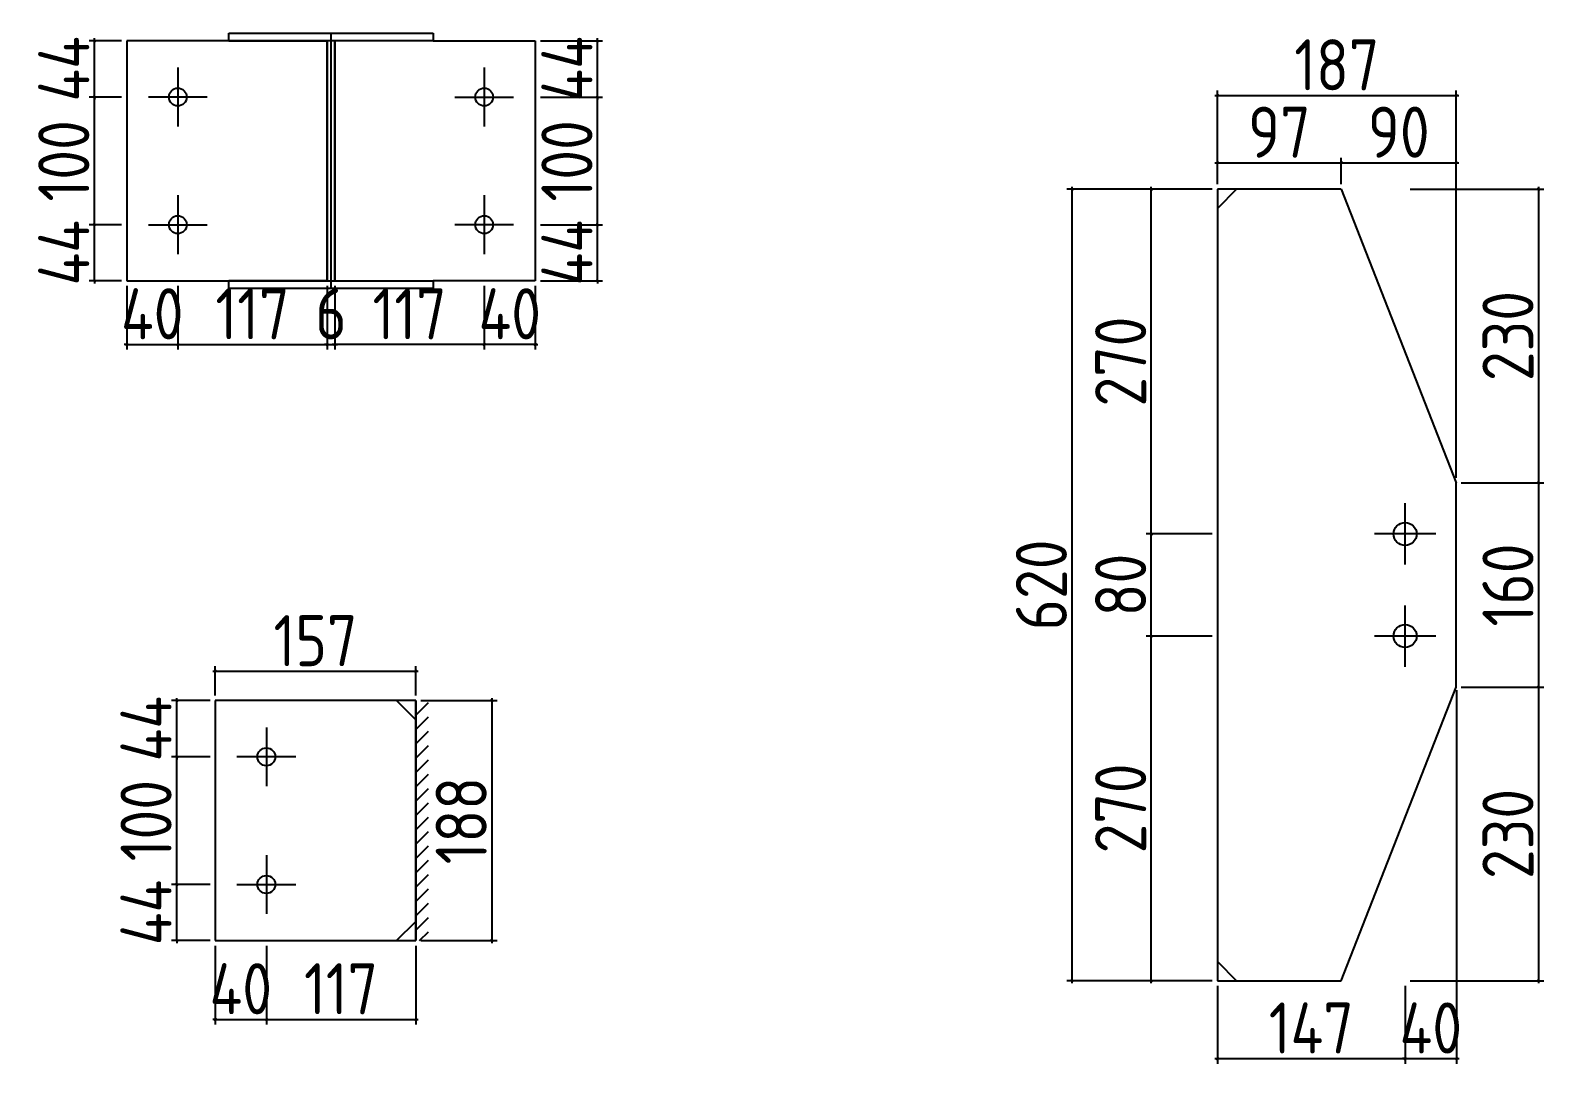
# Model space of a CAD drawing. Extents: x 102162 to 621267, y -39398 to 328893.
# Drawn here: x 307635 to 313561, y 217400 to 221448 of the extents above; entities that cross this region are included whole.
import ezdxf

# ---------------------------------------------------------------- set-up
doc = ezdxf.new("R2010")
doc.units = 0
doc.header["$LTSCALE"] = 1000
doc.header["$MEASUREMENT"] = 0
doc.styles.get("Standard").update_dxf_attribs({"font": 'gbenor.shx', "bigfont": 'gbcbig.shx'})
doc.dimstyles.get("Standard").update_dxf_attribs({"dimscale": 100, "dimtxt": 3.5, "dimasz": 1, "dimexe": 2.5, "dimexo": 3, "dimgap": 1.5, "dimtad": 1, "dimdec": 0, "dimzin": 0, "dimdsep": 46, "dimtxsty": 'Standard', "dimblk": 'ARCHTICK', "dimcen": 0.09, "dimadec": 0, "dimazin": 0, "dimtfac": 1, "dimtdec": 0, "dimtix": 1, "dimtmove": 2, "dimatfit": 3, "dimfxl": 1, "dimtolj": 1, "dimtzin": 0, "dimarcsym": 0})

# ---------------------------------------------------------------- blocks, each defined once
blk = doc.blocks.new('_ArchTick')
at = {"color": 0, "linetype": 'ByBlock', "const_width": 0.4}
blk.add_lwpolyline([(-0.5, -0.5), (0.5, 0.5)], dxfattribs=at)
blk = doc.blocks.new('*D6192')
at = {"color": 0, "lineweight": -2}
for p, q in [((308012.3, 220446.7), (308012.3, 220197.6)), ((308212.3, 220446.7), (308212.3, 220197.6)), ((308012.3, 220217.6), (308002.3, 220217.6)), ((308012.3, 220217.6), (308212.3, 220217.6)), ((308212.3, 220217.6), (308222.3, 220217.6))]:
    blk.add_line(p, q, dxfattribs=at)
at = {"layer": 'Defpoints', "color": 0}
for p in [(308012.3, 220466.7), (308212.3, 220466.7), (308212.3, 220217.6)]:
    blk.add_point(p, dxfattribs=at)
at = {"color": 0, "lineweight": -2, "xscale": 10, "yscale": 10, "zscale": 10}
blk.add_blockref('_ArchTick', (308012.3, 220217.6), dxfattribs=at)
at = {"color": 0, "lineweight": -2, "xscale": 10, "yscale": 10, "zscale": 10, "rotation": 180}
blk.add_blockref('_ArchTick', (308212.3, 220217.6), dxfattribs=at)
at = {"color": 0, "insert": (308112.3, 220337.6), "char_height": 200, "attachment_point": 5}
blk.add_mtext('\\A1;40', dxfattribs=at)
blk = doc.blocks.new('*D6193')
at = {"color": 0, "lineweight": -2}
for p, q in [((308212.3, 220446.7), (308212.3, 220197.6)), ((308797.3, 220446.7), (308797.3, 220197.6)), ((308202.3, 220217.6), (308807.3, 220217.6))]:
    blk.add_line(p, q, dxfattribs=at)
at = {"layer": 'Defpoints', "color": 0}
for p in [(308212.3, 220466.7), (308797.3, 220466.7), (308797.3, 220217.6)]:
    blk.add_point(p, dxfattribs=at)
at = {"color": 0, "lineweight": -2, "xscale": 10, "yscale": 10, "zscale": 10, "rotation": 180}
blk.add_blockref('_ArchTick', (308212.3, 220217.6), dxfattribs=at)
at = {"color": 0, "lineweight": -2, "xscale": 10, "yscale": 10, "zscale": 10}
blk.add_blockref('_ArchTick', (308797.3, 220217.6), dxfattribs=at)
at = {"color": 0, "insert": (308504.8, 220337.6), "char_height": 200, "attachment_point": 5}
blk.add_mtext('\\A1;117', dxfattribs=at)
blk = doc.blocks.new('*D6194')
at = {"color": 0, "lineweight": -2}
for p, q in [((308797.3, 220446.7), (308797.3, 220197.6)), ((308827.3, 220446.7), (308827.3, 220197.6)), ((308797.3, 220217.6), (308787.3, 220217.6)), ((308797.3, 220217.6), (308827.3, 220217.6)), ((308827.3, 220217.6), (308837.3, 220217.6))]:
    blk.add_line(p, q, dxfattribs=at)
at = {"layer": 'Defpoints', "color": 0}
for p in [(308797.3, 220466.7), (308827.3, 220466.7), (308827.3, 220217.6)]:
    blk.add_point(p, dxfattribs=at)
at = {"color": 0, "lineweight": -2, "xscale": 10, "yscale": 10, "zscale": 10}
blk.add_blockref('_ArchTick', (308797.3, 220217.6), dxfattribs=at)
at = {"color": 0, "lineweight": -2, "xscale": 10, "yscale": 10, "zscale": 10, "rotation": 180}
blk.add_blockref('_ArchTick', (308827.3, 220217.6), dxfattribs=at)
at = {"color": 0, "insert": (308812.3, 220337.6), "char_height": 200, "attachment_point": 5}
blk.add_mtext('\\A1;6', dxfattribs=at)
blk = doc.blocks.new('*D6195')
at = {"color": 0, "lineweight": -2}
for p, q in [((307886, 220686.7), (307886, 220696.7)), ((307992.3, 220686.7), (307866, 220686.7)), ((307886, 220466.7), (307886, 220686.7)), ((307992.3, 220466.7), (307866, 220466.7)), ((307886, 220466.7), (307886, 220456.7))]:
    blk.add_line(p, q, dxfattribs=at)
at = {"layer": 'Defpoints', "color": 0}
for p in [(307886, 220686.7), (308012.3, 220686.7), (308012.3, 220466.7)]:
    blk.add_point(p, dxfattribs=at)
at = {"color": 0, "lineweight": -2, "xscale": 10, "yscale": 10, "zscale": 10}
for p, rotation in [((307886, 220686.7), 270), ((307886, 220466.7), 90)]:
    blk.add_blockref('_ArchTick', p, dxfattribs=dict(at, rotation=rotation))
at = {"color": 0, "insert": (307766, 220576.7), "char_height": 200, "attachment_point": 5, "rotation": 90}
blk.add_mtext('\\A1;44', dxfattribs=at)
blk = doc.blocks.new('*D6196')
at = {"color": 0, "lineweight": -2}
for p, q in [((307992.3, 221186.7), (307866, 221186.7)), ((307886, 220676.7), (307886, 221196.7)), ((307992.3, 220686.7), (307866, 220686.7))]:
    blk.add_line(p, q, dxfattribs=at)
at = {"layer": 'Defpoints', "color": 0}
for p in [(307886, 221186.7), (308012.3, 221186.7), (308012.3, 220686.7)]:
    blk.add_point(p, dxfattribs=at)
at = {"color": 0, "lineweight": -2, "xscale": 10, "yscale": 10, "zscale": 10}
for p, rotation in [((307886, 221186.7), 90), ((307886, 220686.7), 270)]:
    blk.add_blockref('_ArchTick', p, dxfattribs=dict(at, rotation=rotation))
at = {"color": 0, "insert": (307766, 220936.7), "char_height": 200, "attachment_point": 5, "rotation": 90}
blk.add_mtext('\\A1;100', dxfattribs=at)
blk = doc.blocks.new('*D6197')
at = {"color": 0, "lineweight": -2}
for p, q in [((307992.3, 221406.7), (307866, 221406.7)), ((307886, 221406.7), (307886, 221416.7)), ((307886, 221186.7), (307886, 221406.7)), ((307992.3, 221186.7), (307866, 221186.7)), ((307886, 221186.7), (307886, 221176.7))]:
    blk.add_line(p, q, dxfattribs=at)
at = {"layer": 'Defpoints', "color": 0}
for p in [(307886, 221406.7), (308012.3, 221406.7), (308012.3, 221186.7)]:
    blk.add_point(p, dxfattribs=at)
at = {"color": 0, "lineweight": -2, "xscale": 10, "yscale": 10, "zscale": 10}
for p, rotation in [((307886, 221406.7), 270), ((307886, 221186.7), 90)]:
    blk.add_blockref('_ArchTick', p, dxfattribs=dict(at, rotation=rotation))
at = {"color": 0, "insert": (307766, 221296.7), "char_height": 200, "attachment_point": 5, "rotation": 90}
blk.add_mtext('\\A1;44', dxfattribs=at)
blk = doc.blocks.new('*D6198')
at = {"color": 0, "lineweight": -2}
for p, q in [((309412.3, 220446.7), (309412.3, 220197.6)), ((309612.3, 220446.7), (309612.3, 220197.6)), ((309412.3, 220217.6), (309402.3, 220217.6)), ((309612.3, 220217.6), (309412.3, 220217.6)), ((309612.3, 220217.6), (309622.3, 220217.6))]:
    blk.add_line(p, q, dxfattribs=at)
at = {"layer": 'Defpoints', "color": 0}
for p in [(309412.3, 220466.7), (309612.3, 220466.7), (309412.3, 220217.6)]:
    blk.add_point(p, dxfattribs=at)
at = {"color": 0, "lineweight": -2, "xscale": 10, "yscale": 10, "zscale": 10}
blk.add_blockref('_ArchTick', (309412.3, 220217.6), dxfattribs=at)
at = {"color": 0, "lineweight": -2, "xscale": 10, "yscale": 10, "zscale": 10, "rotation": 180}
blk.add_blockref('_ArchTick', (309612.3, 220217.6), dxfattribs=at)
at = {"color": 0, "insert": (309512.3, 220337.6), "char_height": 200, "attachment_point": 5}
blk.add_mtext('\\A1;40', dxfattribs=at)
blk = doc.blocks.new('*D6199')
at = {"color": 0, "lineweight": -2}
for p, q in [((308827.3, 220446.7), (308827.3, 220197.6)), ((309412.3, 220446.7), (309412.3, 220197.6)), ((309422.3, 220217.6), (308817.3, 220217.6))]:
    blk.add_line(p, q, dxfattribs=at)
at = {"layer": 'Defpoints', "color": 0}
for p in [(308827.3, 220466.7), (309412.3, 220466.7), (308827.3, 220217.6)]:
    blk.add_point(p, dxfattribs=at)
at = {"color": 0, "lineweight": -2, "xscale": 10, "yscale": 10, "zscale": 10, "rotation": 180}
blk.add_blockref('_ArchTick', (308827.3, 220217.6), dxfattribs=at)
at = {"color": 0, "lineweight": -2, "xscale": 10, "yscale": 10, "zscale": 10}
blk.add_blockref('_ArchTick', (309412.3, 220217.6), dxfattribs=at)
at = {"color": 0, "insert": (309119.8, 220337.6), "char_height": 200, "attachment_point": 5}
blk.add_mtext('\\A1;117', dxfattribs=at)
blk = doc.blocks.new('*D6200')
at = {"color": 0, "lineweight": -2}
for p, q in [((309856, 220686.7), (309856, 220696.7)), ((309632.3, 220686.7), (309876, 220686.7)), ((309856, 220466.7), (309856, 220686.7)), ((309632.3, 220466.7), (309876, 220466.7)), ((309856, 220466.7), (309856, 220456.7))]:
    blk.add_line(p, q, dxfattribs=at)
at = {"layer": 'Defpoints', "color": 0}
for p in [(309612.3, 220686.7), (309856, 220686.7), (309612.3, 220466.7)]:
    blk.add_point(p, dxfattribs=at)
at = {"color": 0, "lineweight": -2, "xscale": 10, "yscale": 10, "zscale": 10}
for p, rotation in [((309856, 220686.7), 270), ((309856, 220466.7), 90)]:
    blk.add_blockref('_ArchTick', p, dxfattribs=dict(at, rotation=rotation))
at = {"color": 0, "insert": (309736, 220576.7), "char_height": 200, "attachment_point": 5, "rotation": 90}
blk.add_mtext('\\A1;44', dxfattribs=at)
blk = doc.blocks.new('*D6201')
at = {"color": 0, "lineweight": -2}
for p, q in [((309632.3, 221186.7), (309876, 221186.7)), ((309856, 220676.7), (309856, 221196.7)), ((309632.3, 220686.7), (309876, 220686.7))]:
    blk.add_line(p, q, dxfattribs=at)
at = {"layer": 'Defpoints', "color": 0}
for p in [(309612.3, 221186.7), (309856, 221186.7), (309612.3, 220686.7)]:
    blk.add_point(p, dxfattribs=at)
at = {"color": 0, "lineweight": -2, "xscale": 10, "yscale": 10, "zscale": 10}
for p, rotation in [((309856, 221186.7), 90), ((309856, 220686.7), 270)]:
    blk.add_blockref('_ArchTick', p, dxfattribs=dict(at, rotation=rotation))
at = {"color": 0, "insert": (309736, 220936.7), "char_height": 200, "attachment_point": 5, "rotation": 90}
blk.add_mtext('\\A1;100', dxfattribs=at)
blk = doc.blocks.new('*D6202')
at = {"color": 0, "lineweight": -2}
for p, q in [((309632.3, 221406.7), (309876, 221406.7)), ((309856, 221406.7), (309856, 221416.7)), ((309856, 221186.7), (309856, 221406.7)), ((309632.3, 221186.7), (309876, 221186.7)), ((309856, 221186.7), (309856, 221176.7))]:
    blk.add_line(p, q, dxfattribs=at)
at = {"layer": 'Defpoints', "color": 0}
for p in [(309612.3, 221406.7), (309856, 221406.7), (309612.3, 221186.7)]:
    blk.add_point(p, dxfattribs=at)
at = {"color": 0, "lineweight": -2, "xscale": 10, "yscale": 10, "zscale": 10}
for p, rotation in [((309856, 221406.7), 270), ((309856, 221186.7), 90)]:
    blk.add_blockref('_ArchTick', p, dxfattribs=dict(at, rotation=rotation))
at = {"color": 0, "insert": (309736, 221296.7), "char_height": 200, "attachment_point": 5, "rotation": 90}
blk.add_mtext('\\A1;44', dxfattribs=at)
blk = doc.blocks.new('*D6207')
at = {"color": 0, "lineweight": -2}
for p, q in [((308359.1, 217862.6), (308359.1, 217554.1)), ((308559.1, 217862.6), (308559.1, 217554.1)), ((308359.1, 217574.1), (308349.1, 217574.1)), ((308359.1, 217574.1), (308559.1, 217574.1)), ((308559.1, 217574.1), (308569.1, 217574.1))]:
    blk.add_line(p, q, dxfattribs=at)
at = {"layer": 'Defpoints', "color": 0}
for p in [(308359.1, 217882.6), (308559.1, 217882.6), (308559.1, 217574.1)]:
    blk.add_point(p, dxfattribs=at)
at = {"color": 0, "lineweight": -2, "xscale": 10, "yscale": 10, "zscale": 10}
blk.add_blockref('_ArchTick', (308359.1, 217574.1), dxfattribs=at)
at = {"color": 0, "lineweight": -2, "xscale": 10, "yscale": 10, "zscale": 10, "rotation": 180}
blk.add_blockref('_ArchTick', (308559.1, 217574.1), dxfattribs=at)
at = {"color": 0, "insert": (308459.1, 217694.1), "char_height": 200, "attachment_point": 5}
blk.add_mtext('\\A1;40', dxfattribs=at)
blk = doc.blocks.new('*D6208')
at = {"color": 0, "lineweight": -2}
for p, q in [((308559.1, 217862.6), (308559.1, 217554.1)), ((309144.1, 217862.6), (309144.1, 217554.1)), ((308549.1, 217574.1), (309154.1, 217574.1))]:
    blk.add_line(p, q, dxfattribs=at)
at = {"layer": 'Defpoints', "color": 0}
for p in [(308559.1, 217882.6), (309144.1, 217882.6), (309144.1, 217574.1)]:
    blk.add_point(p, dxfattribs=at)
at = {"color": 0, "lineweight": -2, "xscale": 10, "yscale": 10, "zscale": 10, "rotation": 180}
blk.add_blockref('_ArchTick', (308559.1, 217574.1), dxfattribs=at)
at = {"color": 0, "lineweight": -2, "xscale": 10, "yscale": 10, "zscale": 10}
blk.add_blockref('_ArchTick', (309144.1, 217574.1), dxfattribs=at)
at = {"color": 0, "insert": (308851.6, 217694.1), "char_height": 200, "attachment_point": 5}
blk.add_mtext('\\A1;117', dxfattribs=at)
blk = doc.blocks.new('*D6209')
at = {"color": 0, "lineweight": -2}
for p, q in [((308349.1, 218937.5), (309154.1, 218937.5)), ((308359.1, 218842.6), (308359.1, 218957.5)), ((309144.1, 218842.6), (309144.1, 218957.5))]:
    blk.add_line(p, q, dxfattribs=at)
at = {"layer": 'Defpoints', "color": 0}
for p in [(309144.1, 218937.5), (308359.1, 218822.6), (309144.1, 218822.6)]:
    blk.add_point(p, dxfattribs=at)
at = {"color": 0, "lineweight": -2, "xscale": 10, "yscale": 10, "zscale": 10, "rotation": 180}
blk.add_blockref('_ArchTick', (308359.1, 218937.5), dxfattribs=at)
at = {"color": 0, "lineweight": -2, "xscale": 10, "yscale": 10, "zscale": 10}
blk.add_blockref('_ArchTick', (309144.1, 218937.5), dxfattribs=at)
at = {"color": 0, "insert": (308751.6, 219057.5), "char_height": 200, "attachment_point": 5}
blk.add_mtext('\\A1;157', dxfattribs=at)
blk = doc.blocks.new('*D6210')
at = {"color": 0, "lineweight": -2}
for p, q in [((308339.1, 218102.6), (308188.1, 218102.6)), ((308208.1, 218102.6), (308208.1, 218112.6)), ((308208.1, 217882.6), (308208.1, 218102.6)), ((308339.1, 217882.6), (308188.1, 217882.6)), ((308208.1, 217882.6), (308208.1, 217872.6))]:
    blk.add_line(p, q, dxfattribs=at)
at = {"layer": 'Defpoints', "color": 0}
for p in [(308208.1, 218102.6), (308359.1, 218102.6), (308359.1, 217882.6)]:
    blk.add_point(p, dxfattribs=at)
at = {"color": 0, "lineweight": -2, "xscale": 10, "yscale": 10, "zscale": 10}
for p, rotation in [((308208.1, 218102.6), 270), ((308208.1, 217882.6), 90)]:
    blk.add_blockref('_ArchTick', p, dxfattribs=dict(at, rotation=rotation))
at = {"color": 0, "insert": (308088.1, 217992.6), "char_height": 200, "attachment_point": 5, "rotation": 90}
blk.add_mtext('\\A1;44', dxfattribs=at)
blk = doc.blocks.new('*D6211')
at = {"color": 0, "lineweight": -2}
for p, q in [((308339.1, 218602.6), (308188.1, 218602.6)), ((308208.1, 218092.6), (308208.1, 218612.6)), ((308339.1, 218102.6), (308188.1, 218102.6))]:
    blk.add_line(p, q, dxfattribs=at)
at = {"layer": 'Defpoints', "color": 0}
for p in [(308208.1, 218602.6), (308359.1, 218602.6), (308359.1, 218102.6)]:
    blk.add_point(p, dxfattribs=at)
at = {"color": 0, "lineweight": -2, "xscale": 10, "yscale": 10, "zscale": 10}
for p, rotation in [((308208.1, 218602.6), 90), ((308208.1, 218102.6), 270)]:
    blk.add_blockref('_ArchTick', p, dxfattribs=dict(at, rotation=rotation))
at = {"color": 0, "insert": (308088.1, 218352.6), "char_height": 200, "attachment_point": 5, "rotation": 90}
blk.add_mtext('\\A1;100', dxfattribs=at)
blk = doc.blocks.new('*D6212')
at = {"color": 0, "lineweight": -2}
for p, q in [((308339.1, 218822.6), (308188.1, 218822.6)), ((308208.1, 218822.6), (308208.1, 218832.6)), ((308208.1, 218602.6), (308208.1, 218822.6)), ((308339.1, 218602.6), (308188.1, 218602.6)), ((308208.1, 218602.6), (308208.1, 218592.6))]:
    blk.add_line(p, q, dxfattribs=at)
at = {"layer": 'Defpoints', "color": 0}
for p in [(308208.1, 218822.6), (308359.1, 218822.6), (308359.1, 218602.6)]:
    blk.add_point(p, dxfattribs=at)
at = {"color": 0, "lineweight": -2, "xscale": 10, "yscale": 10, "zscale": 10}
for p, rotation in [((308208.1, 218822.6), 270), ((308208.1, 218602.6), 90)]:
    blk.add_blockref('_ArchTick', p, dxfattribs=dict(at, rotation=rotation))
at = {"color": 0, "insert": (308088.1, 218712.6), "char_height": 200, "attachment_point": 5, "rotation": 90}
blk.add_mtext('\\A1;44', dxfattribs=at)
blk = doc.blocks.new('*D6213')
at = {"color": 0, "lineweight": -2}
for p, q in [((309164.1, 218822.6), (309462.3, 218822.6)), ((309442.3, 218832.6), (309442.3, 217872.6)), ((309164.1, 217882.6), (309462.3, 217882.6))]:
    blk.add_line(p, q, dxfattribs=at)
at = {"layer": 'Defpoints', "color": 0}
for p in [(309144.1, 218822.6), (309144.1, 217882.6), (309442.3, 217882.6)]:
    blk.add_point(p, dxfattribs=at)
at = {"color": 0, "lineweight": -2, "xscale": 10, "yscale": 10, "zscale": 10}
for p, rotation in [((309442.3, 218822.6), 90), ((309442.3, 217882.6), 270)]:
    blk.add_blockref('_ArchTick', p, dxfattribs=dict(at, rotation=rotation))
at = {"color": 0, "insert": (309322.3, 218352.6), "char_height": 200, "attachment_point": 5, "rotation": 90}
blk.add_mtext('\\A1;188', dxfattribs=at)
blk = doc.blocks.new('*D6175')
at = {"color": 0, "lineweight": -2}
for p, q in [((312283.2, 217705.5), (312283.2, 217400.5)), ((313018.2, 217705.5), (313018.2, 217400.5)), ((312273.2, 217420.5), (313028.2, 217420.5))]:
    blk.add_line(p, q, dxfattribs=at)
at = {"layer": 'Defpoints', "color": 0}
for p in [(312283.2, 217725.5), (313018.2, 217725.5), (313018.2, 217420.5)]:
    blk.add_point(p, dxfattribs=at)
at = {"color": 0, "lineweight": -2, "xscale": 10, "yscale": 10, "zscale": 10, "rotation": 180}
blk.add_blockref('_ArchTick', (312283.2, 217420.5), dxfattribs=at)
at = {"color": 0, "lineweight": -2, "xscale": 10, "yscale": 10, "zscale": 10}
blk.add_blockref('_ArchTick', (313018.2, 217420.5), dxfattribs=at)
at = {"color": 0, "insert": (312650.7, 217540.5), "char_height": 200, "attachment_point": 5}
blk.add_mtext('\\A1;147', dxfattribs=at)
blk = doc.blocks.new('*D6144')
at = {"color": 0, "lineweight": -2}
for p, q in [((313219.6, 218864), (313219.6, 217400.5)), ((313018.2, 217705.5), (313018.2, 217400.5)), ((313018.2, 217420.5), (313008.2, 217420.5)), ((313018.2, 217420.5), (313219.6, 217420.5)), ((313219.6, 217420.5), (313229.6, 217420.5))]:
    blk.add_line(p, q, dxfattribs=at)
at = {"layer": 'Defpoints', "color": 0}
for p in [(313219.6, 218884), (313018.2, 217725.5), (313219.6, 217420.5)]:
    blk.add_point(p, dxfattribs=at)
at = {"color": 0, "lineweight": -2, "xscale": 10, "yscale": 10, "zscale": 10}
blk.add_blockref('_ArchTick', (313018.2, 217420.5), dxfattribs=at)
at = {"color": 0, "lineweight": -2, "xscale": 10, "yscale": 10, "zscale": 10, "rotation": 180}
blk.add_blockref('_ArchTick', (313219.6, 217420.5), dxfattribs=at)
at = {"color": 0, "insert": (313118.9, 217540.5), "char_height": 200, "attachment_point": 5}
blk.add_mtext('\\A1;40', dxfattribs=at)
blk = doc.blocks.new('*D6145')
at = {"color": 0, "lineweight": -2}
for p, q in [((312263.2, 219075.5), (312004.3, 219075.5)), ((312024.3, 217715.5), (312024.3, 219085.5)), ((312263.2, 217725.5), (312004.3, 217725.5))]:
    blk.add_line(p, q, dxfattribs=at)
at = {"layer": 'Defpoints', "color": 0}
for p in [(312024.3, 219075.5), (312283.2, 219075.5), (312283.2, 217725.5)]:
    blk.add_point(p, dxfattribs=at)
at = {"color": 0, "lineweight": -2, "xscale": 10, "yscale": 10, "zscale": 10}
for p, rotation in [((312024.3, 219075.5), 90), ((312024.3, 217725.5), 270)]:
    blk.add_blockref('_ArchTick', p, dxfattribs=dict(at, rotation=rotation))
at = {"color": 0, "insert": (311904.3, 218400.5), "char_height": 200, "attachment_point": 5, "rotation": 90}
blk.add_mtext('\\A1;270', dxfattribs=at)
blk = doc.blocks.new('*D6146')
at = {"color": 0, "lineweight": -2}
for p, q in [((312263.2, 219475.5), (312004.3, 219475.5)), ((312024.3, 219065.5), (312024.3, 219485.5)), ((312263.2, 219075.5), (312004.3, 219075.5))]:
    blk.add_line(p, q, dxfattribs=at)
at = {"layer": 'Defpoints', "color": 0}
for p in [(312024.3, 219475.5), (312283.2, 219475.5), (312283.2, 219075.5)]:
    blk.add_point(p, dxfattribs=at)
at = {"color": 0, "lineweight": -2, "xscale": 10, "yscale": 10, "zscale": 10}
for p, rotation in [((312024.3, 219475.5), 90), ((312024.3, 219075.5), 270)]:
    blk.add_blockref('_ArchTick', p, dxfattribs=dict(at, rotation=rotation))
at = {"color": 0, "insert": (311904.3, 219275.5), "char_height": 200, "attachment_point": 5, "rotation": 90}
blk.add_mtext('\\A1;80', dxfattribs=at)
blk = doc.blocks.new('*D6176')
at = {"color": 0, "lineweight": -2}
for p, q in [((312263.2, 220825.5), (312004.3, 220825.5)), ((312024.3, 219465.5), (312024.3, 220835.5)), ((312263.2, 219475.5), (312004.3, 219475.5))]:
    blk.add_line(p, q, dxfattribs=at)
at = {"layer": 'Defpoints', "color": 0}
for p in [(312024.3, 220825.5), (312283.2, 220825.5), (312283.2, 219475.5)]:
    blk.add_point(p, dxfattribs=at)
at = {"color": 0, "lineweight": -2, "xscale": 10, "yscale": 10, "zscale": 10}
for p, rotation in [((312024.3, 220825.5), 90), ((312024.3, 219475.5), 270)]:
    blk.add_blockref('_ArchTick', p, dxfattribs=dict(at, rotation=rotation))
at = {"color": 0, "insert": (311904.3, 220150.5), "char_height": 200, "attachment_point": 5, "rotation": 90}
blk.add_mtext('\\A1;270', dxfattribs=at)
blk = doc.blocks.new('*D6177')
at = {"color": 0, "lineweight": -2}
for p, q in [((312263.2, 220825.5), (311693.9, 220825.5)), ((311713.9, 217715.5), (311713.9, 220835.5)), ((312263.2, 217725.5), (311693.9, 217725.5))]:
    blk.add_line(p, q, dxfattribs=at)
at = {"layer": 'Defpoints', "color": 0}
for p in [(311713.9, 220825.5), (312283.2, 220825.5), (312283.2, 217725.5)]:
    blk.add_point(p, dxfattribs=at)
at = {"color": 0, "lineweight": -2, "xscale": 10, "yscale": 10, "zscale": 10}
for p, rotation in [((311713.9, 220825.5), 90), ((311713.9, 217725.5), 270)]:
    blk.add_blockref('_ArchTick', p, dxfattribs=dict(at, rotation=rotation))
at = {"color": 0, "insert": (311593.9, 219275.5), "char_height": 200, "attachment_point": 5, "rotation": 90}
blk.add_mtext('\\A1;620', dxfattribs=at)
blk = doc.blocks.new('*D6147')
at = {"color": 0, "lineweight": -2}
for p, q in [((312273.2, 221192.7), (313228.2, 221192.7)), ((312283.2, 220845.5), (312283.2, 221212.7)), ((313218.2, 219695.5), (313218.2, 221212.7))]:
    blk.add_line(p, q, dxfattribs=at)
at = {"layer": 'Defpoints', "color": 0}
for p in [(313218.2, 221192.7), (312283.2, 220825.5), (313218.2, 219675.5)]:
    blk.add_point(p, dxfattribs=at)
at = {"color": 0, "lineweight": -2, "xscale": 10, "yscale": 10, "zscale": 10, "rotation": 180}
blk.add_blockref('_ArchTick', (312283.2, 221192.7), dxfattribs=at)
at = {"color": 0, "lineweight": -2, "xscale": 10, "yscale": 10, "zscale": 10}
blk.add_blockref('_ArchTick', (313218.2, 221192.7), dxfattribs=at)
at = {"color": 0, "insert": (312750.7, 221312.7), "char_height": 200, "attachment_point": 5}
blk.add_mtext('\\A1;187', dxfattribs=at)
blk = doc.blocks.new('*D6148')
at = {"color": 0, "lineweight": -2}
for p, q in [((313038.2, 220825.5), (313560.9, 220825.5)), ((313540.9, 220835.5), (313540.9, 219665.5)), ((313238.2, 219675.5), (313560.9, 219675.5))]:
    blk.add_line(p, q, dxfattribs=at)
at = {"layer": 'Defpoints', "color": 0}
for p in [(313018.2, 220825.5), (313218.2, 219675.5), (313540.9, 219675.5)]:
    blk.add_point(p, dxfattribs=at)
at = {"color": 0, "lineweight": -2, "xscale": 10, "yscale": 10, "zscale": 10}
for p, rotation in [((313540.9, 220825.5), 90), ((313540.9, 219675.5), 270)]:
    blk.add_blockref('_ArchTick', p, dxfattribs=dict(at, rotation=rotation))
at = {"color": 0, "insert": (313420.9, 220250.5), "char_height": 200, "attachment_point": 5, "rotation": 90}
blk.add_mtext('\\A1;230', dxfattribs=at)
blk = doc.blocks.new('*D6149')
at = {"color": 0, "lineweight": -2}
for p, q in [((313540.9, 219685.5), (313540.9, 218865.5)), ((313238.2, 219675.5), (313560.9, 219675.5)), ((313238.2, 218875.5), (313560.9, 218875.5))]:
    blk.add_line(p, q, dxfattribs=at)
at = {"layer": 'Defpoints', "color": 0}
for p in [(313218.2, 219675.5), (313218.2, 218875.5), (313540.9, 218875.5)]:
    blk.add_point(p, dxfattribs=at)
at = {"color": 0, "lineweight": -2, "xscale": 10, "yscale": 10, "zscale": 10}
for p, rotation in [((313540.9, 219675.5), 90), ((313540.9, 218875.5), 270)]:
    blk.add_blockref('_ArchTick', p, dxfattribs=dict(at, rotation=rotation))
at = {"color": 0, "insert": (313420.9, 219275.5), "char_height": 200, "attachment_point": 5, "rotation": 90}
blk.add_mtext('\\A1;160', dxfattribs=at)
blk = doc.blocks.new('*D6150')
at = {"color": 0, "lineweight": -2}
for p, q in [((313238.2, 218875.5), (313560.9, 218875.5)), ((313540.9, 218885.5), (313540.9, 217715.5)), ((313038.2, 217725.5), (313560.9, 217725.5))]:
    blk.add_line(p, q, dxfattribs=at)
at = {"layer": 'Defpoints', "color": 0}
for p in [(313218.2, 218875.5), (313018.2, 217725.5), (313540.9, 217725.5)]:
    blk.add_point(p, dxfattribs=at)
at = {"color": 0, "lineweight": -2, "xscale": 10, "yscale": 10, "zscale": 10}
for p, rotation in [((313540.9, 218875.5), 90), ((313540.9, 217725.5), 270)]:
    blk.add_blockref('_ArchTick', p, dxfattribs=dict(at, rotation=rotation))
at = {"color": 0, "insert": (313420.9, 218300.5), "char_height": 200, "attachment_point": 5, "rotation": 90}
blk.add_mtext('\\A1;230', dxfattribs=at)
blk = doc.blocks.new('*D6178')
at = {"color": 0, "lineweight": -2}
for p, q in [((312283.2, 220845.5), (312283.2, 220949.1)), ((312768.2, 220845.5), (312768.2, 220949.1)), ((312273.2, 220929.1), (312778.2, 220929.1))]:
    blk.add_line(p, q, dxfattribs=at)
at = {"layer": 'Defpoints', "color": 0}
for p in [(312768.2, 220929.1), (312283.2, 220825.5), (312768.2, 220825.5)]:
    blk.add_point(p, dxfattribs=at)
at = {"color": 0, "lineweight": -2, "xscale": 10, "yscale": 10, "zscale": 10, "rotation": 180}
blk.add_blockref('_ArchTick', (312283.2, 220929.1), dxfattribs=at)
at = {"color": 0, "lineweight": -2, "xscale": 10, "yscale": 10, "zscale": 10}
blk.add_blockref('_ArchTick', (312768.2, 220929.1), dxfattribs=at)
at = {"color": 0, "insert": (312525.7, 221049.1), "char_height": 200, "attachment_point": 5}
blk.add_mtext('\\A1;97', dxfattribs=at)
blk = doc.blocks.new('*D6179')
at = {"color": 0, "lineweight": -2}
for p, q in [((312768.2, 220845.5), (312768.2, 220949.1)), ((313218.2, 219695.5), (313218.2, 220949.1)), ((312758.2, 220929.1), (313228.2, 220929.1))]:
    blk.add_line(p, q, dxfattribs=at)
at = {"layer": 'Defpoints', "color": 0}
for p in [(313218.2, 220929.1), (312768.2, 220825.5), (313218.2, 219675.5)]:
    blk.add_point(p, dxfattribs=at)
at = {"color": 0, "lineweight": -2, "xscale": 10, "yscale": 10, "zscale": 10, "rotation": 180}
blk.add_blockref('_ArchTick', (312768.2, 220929.1), dxfattribs=at)
at = {"color": 0, "lineweight": -2, "xscale": 10, "yscale": 10, "zscale": 10}
blk.add_blockref('_ArchTick', (313218.2, 220929.1), dxfattribs=at)
at = {"color": 0, "insert": (312993.2, 221049.1), "char_height": 200, "attachment_point": 5}
blk.add_mtext('\\A1;90', dxfattribs=at)

msp = doc.modelspace()

# ---------------------------------------------------------------- hatches: boundary and pattern name
h = msp.add_hatch()
h.set_pattern_fill('ANSI31', color=256, scale=25, style=0)
h.set_pattern_definition([(45, (-907609.51, -270811.696), (-28.0633004, 28.0633004), [])])
h.paths.add_polyline_path([(309194.1, 218822.6), (309144.1, 218822.6), (309144.1, 217882.6), (309194.1, 217882.6)])

# ---------------------------------------------------------------- linework, layer by layer
at = {"color": 2}
for p, q in [((308412.3, 221406.7), (308012.3, 221406.7)), ((308012.3, 221406.7), (308012.3, 220466.7)), ((308412.3, 221406.7), (308797.3, 221406.7)), ((308797.3, 221406.7), (308797.3, 220466.7)), ((308812.3, 220436.7), (308812.3, 221436.7)), ((308827.3, 220466.7), (308827.3, 221406.7)), ((309212.3, 221406.7), (308827.3, 221406.7)), ((308827.3, 221406.7), (308827.3, 220466.7)), ((309212.3, 221406.7), (309612.3, 221406.7)), ((309612.3, 221406.7), (309612.3, 220466.7)), ((308212.3, 221301.7), (308212.3, 221071.7)), ((309412.3, 221301.7), (309412.3, 221071.7)), ((308327.3, 221186.7), (308097.3, 221186.7)), ((309297.3, 221186.7), (309527.3, 221186.7)), ((312283.2, 220825.5), (312283.2, 217725.5)), ((312768.2, 220825.5), (312283.2, 220825.5)), ((312358.2, 220825.5), (312283.2, 220750.5)), ((308212.3, 220801.7), (308212.3, 220571.7)), ((309412.3, 220801.7), (309412.3, 220571.7)), ((308097.3, 220686.7), (308327.3, 220686.7)), ((309527.3, 220686.7), (309297.3, 220686.7)), ((308012.3, 220466.7), (308412.3, 220466.7)), ((308797.3, 220466.7), (308412.3, 220466.7)), ((308827.3, 220466.7), (309212.3, 220466.7)), ((309612.3, 220466.7), (309212.3, 220466.7)), ((313218.2, 218875.5), (313218.2, 219675.5)), ((313018.2, 219355.5), (313018.2, 219595.5)), ((313138.2, 219475.5), (312898.2, 219475.5)), ((313018.2, 218955.5), (313018.2, 219195.5)), ((313138.2, 219075.5), (312898.2, 219075.5)), ((309144.1, 218822.6), (308359.1, 218822.6)), ((308359.1, 218822.6), (308359.1, 217882.6)), ((309144.1, 218822.6), (309144.1, 217882.6)), ((308559.1, 218717.6), (308559.1, 218487.6)), ((308674.1, 218602.6), (308444.1, 218602.6)), ((308559.1, 218217.6), (308559.1, 217987.6)), ((308444.1, 218102.6), (308674.1, 218102.6)), ((308359.1, 217882.6), (309144.1, 217882.6)), ((312283.2, 217800.5), (312358.2, 217725.5)), ((312283.2, 217725.5), (312768.2, 217725.5))]:
    msp.add_line(p, q, dxfattribs=at)
at = {"color": 6}
for p, q in [((308412.3, 221406.7), (308412.3, 221436.7)), ((308412.3, 221436.7), (308812.3, 221436.7)), ((309212.3, 221406.7), (308412.3, 221406.7)), ((308797.3, 220466.7), (308797.3, 221406.7)), ((308812.3, 221436.7), (309212.3, 221436.7)), ((308827.3, 220466.7), (308827.3, 221406.7)), ((309212.3, 221436.7), (309212.3, 221406.7)), ((308412.3, 220436.7), (308412.3, 220466.7)), ((308412.3, 220466.7), (309212.3, 220466.7)), ((309212.3, 220466.7), (309212.3, 220436.7)), ((308812.3, 220436.7), (308412.3, 220436.7)), ((309212.3, 220436.7), (308812.3, 220436.7)), ((309144.1, 217882.6), (309144.1, 218822.6))]:
    msp.add_line(p, q, dxfattribs=at)
for p, q in [((312768.2, 220825.5), (313218.2, 219675.5)), ((312768.2, 217725.5), (313218.2, 218875.5)), ((309069.1, 218822.6), (309144.1, 218747.6)), ((309069.1, 217882.6), (309144.1, 217957.6))]:
    msp.add_line(p, q)
at = {"color": 2}
for centre, radius in [((308212.3, 221186.7), 35), ((309412.3, 221186.7), 35), ((308212.3, 220686.7), 35), ((309412.3, 220686.7), 35), ((313018.2, 219475.5), 45), ((313018.2, 219075.5), 45), ((308559.1, 218602.6), 35), ((308559.1, 218102.6), 35)]:
    msp.add_circle(centre, radius, dxfattribs=at)

# ---------------------------------------------------------------- dimensions: what is measured, and where the dimension line sits
at = {"color": 4}
for base, p1, p2, angle, picture, middle in [((307886, 221406.7), (308012.3, 221186.7), (308012.3, 221406.7), 90, '*D6197', (307766, 221296.7)), ((309856, 221406.7), (309612.3, 221186.7), (309612.3, 221406.7), 90, '*D6202', (309736, 221296.7)), ((307886, 221186.7), (308012.3, 220686.7), (308012.3, 221186.7), 90, '*D6196', (307766, 220936.7)), ((309856, 221186.7), (309612.3, 220686.7), (309612.3, 221186.7), 90, '*D6201', (309736, 220936.7)), ((312024.3, 220825.5), (312283.2, 219475.5), (312283.2, 220825.5), 90, '*D6176', (311904.3, 220150.5)), ((313540.9, 219675.5), (313018.2, 220825.5), (313218.2, 219675.5), 90, '*D6148', (313420.9, 220250.5)), ((307886, 220686.7), (308012.3, 220466.7), (308012.3, 220686.7), 90, '*D6195', (307766, 220576.7)), ((309856, 220686.7), (309612.3, 220466.7), (309612.3, 220686.7), 90, '*D6200', (309736, 220576.7)), ((308827.3, 220217.6), (309412.3, 220466.7), (308827.3, 220466.7), 180, '*D6199', (309119.8, 220337.6)), ((309412.3, 220217.6), (309612.3, 220466.7), (309412.3, 220466.7), 180, '*D6198', (309512.3, 220337.6)), ((313540.9, 218875.5), (313218.2, 219675.5), (313218.2, 218875.5), 90, '*D6149', (313420.9, 219275.5)), ((312024.3, 219475.5), (312283.2, 219075.5), (312283.2, 219475.5), 90, '*D6146', (311904.3, 219275.5)), ((312024.3, 219075.5), (312283.2, 217725.5), (312283.2, 219075.5), 90, '*D6145', (311904.3, 218400.5)), ((308208.1, 218822.6), (308359.1, 218602.6), (308359.1, 218822.6), 90, '*D6212', (308088.1, 218712.6)), ((313540.9, 217725.5), (313218.2, 218875.5), (313018.2, 217725.5), 90, '*D6150', (313420.9, 218300.5)), ((308208.1, 218602.6), (308359.1, 218102.6), (308359.1, 218602.6), 90, '*D6211', (308088.1, 218352.6)), ((308208.1, 218102.6), (308359.1, 217882.6), (308359.1, 218102.6), 90, '*D6210', (308088.1, 217992.6))]:
    dim = msp.add_linear_dim(base=base, p1=p1, p2=p2, angle=angle, dimstyle='Standard', override={"dimtxt": 2, "dimasz": 0.1, "dimexe": 0.2, "dimexo": 0.2, "dimgap": 0.2, "dimlfac": 0.2, "dimdle": 0.1}, dxfattribs=at)
    dim.commit()
    dim.dimension.update_dxf_attribs({"geometry": picture, "text_midpoint": middle})
for base, p1, p2, picture, middle in [((313218.2, 221192.7), (312283.2, 220825.5), (313218.2, 219675.5), '*D6147', (312750.7, 221312.7)), ((312768.2, 220929.1), (312283.2, 220825.5), (312768.2, 220825.5), '*D6178', (312525.7, 221049.1)), ((313218.2, 220929.1), (312768.2, 220825.5), (313218.2, 219675.5), '*D6179', (312993.2, 221049.1)), ((308212.3, 220217.6), (308012.3, 220466.7), (308212.3, 220466.7), '*D6192', (308112.3, 220337.6)), ((308797.3, 220217.6), (308212.3, 220466.7), (308797.3, 220466.7), '*D6193', (308504.8, 220337.6)), ((308827.3, 220217.6), (308797.3, 220466.7), (308827.3, 220466.7), '*D6194', (308812.3, 220337.6)), ((313219.6, 217420.5), (313018.2, 217725.5), (313219.6, 218884), '*D6144', (313118.9, 217540.5)), ((308559.1, 217574.1), (308359.1, 217882.6), (308559.1, 217882.6), '*D6207', (308459.1, 217694.1)), ((309144.1, 217574.1), (308559.1, 217882.6), (309144.1, 217882.6), '*D6208', (308851.6, 217694.1)), ((313018.2, 217420.5), (312283.2, 217725.5), (313018.2, 217725.5), '*D6175', (312650.7, 217540.5))]:
    dim = msp.add_linear_dim(base=base, p1=p1, p2=p2, dimstyle='Standard', override={"dimtxt": 2, "dimasz": 0.1, "dimexe": 0.2, "dimexo": 0.2, "dimgap": 0.2, "dimlfac": 0.2, "dimdle": 0.1}, dxfattribs=at)
    dim.commit()
    dim.dimension.update_dxf_attribs({"geometry": picture, "text_midpoint": middle})
for p1, p2, distance, picture, middle in [((312283.2, 217725.5), (312283.2, 220825.5), 569.3, '*D6177', (311593.9, 219275.5)), ((308359.1, 218822.6), (309144.1, 218822.6), 114.9, '*D6209', (308751.6, 219057.5)), ((309144.1, 218822.6), (309144.1, 217882.6), 298.2, '*D6213', (309322.3, 218352.6))]:
    dim = msp.add_aligned_dim(p1=p1, p2=p2, distance=distance, dimstyle='Standard', override={"dimtxt": 2, "dimasz": 0.1, "dimexe": 0.2, "dimexo": 0.2, "dimgap": 0.2, "dimlfac": 0.2, "dimdle": 0.1}, dxfattribs=at)
    dim.commit()
    dim.dimension.update_dxf_attribs({"geometry": picture, "text_midpoint": middle})

doc.saveas('drawing.dxf')
